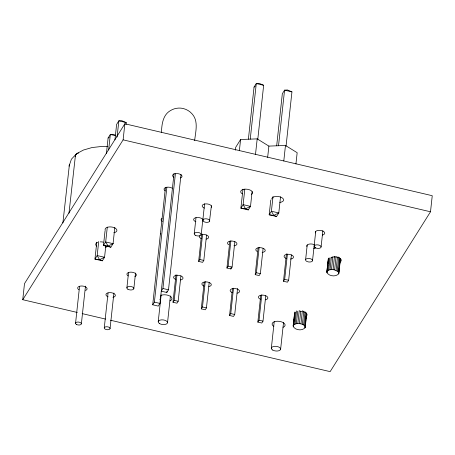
<?xml version="1.0" encoding="UTF-8"?>
<svg xmlns="http://www.w3.org/2000/svg" width="455" height="455" viewBox="0 0 455 455"><rect width="100%" height="100%" fill="white"/><g stroke="black" fill="none" stroke-linecap="round" stroke-linejoin="round"><path stroke-width="0.68" d="M77.322 312.471L22.75 299.703L24.496 283.63L124.863 123.777L432.25 195.701L430.504 211.78L330.137 371.633L110.474 320.235M62.881 222.939L69.382 164.915A5.841 5.051 3.6 0 1 69.695 164.318M68.978 213.23L75.45 155.252L76.975 153.506L83.424 150.042L92.012 147.551L101.584 146.476L107.898 146.675M75.558 323.243L79.574 286.263M81.371 323.812L85.466 286.132M96.784 242.214L94.953 259.105L102.329 260.834L104.559 257.28L105.782 246.018M106.424 153.511L108.102 138.019L110.337 134.47L113.221 134.299L115.786 135.38M98.712 241.474L97.182 255.556L94.953 259.105L99.548 259.668L102.329 260.834M108.654 149.957L110.337 134.47L115.701 135.726M105.065 230.702L103.461 245.49L110.838 247.213L113.067 243.658L114.831 227.472M114.933 139.89L116.616 124.403L118.846 120.848L121.73 120.677L126.223 122.577L125.995 124.687M107.295 227.153L105.691 241.935L103.461 245.49L108.057 246.047L110.838 247.213M117.083 137.04L118.846 120.848L126.223 122.577M22.75 299.703L123.117 139.85L124.863 123.777M104.263 327.862L108.051 292.98M110.053 328.607A2.918 1.467 6.2 0 0 105.947 326.798A2.918 1.467 6.2 0 0 105.475 329.301A2.918 1.467 6.2 0 0 110.053 328.607L113.921 293.026M126.877 287.901L128.56 272.409M133.855 288.487L135.533 273.034M161.48 132.411C161.73 124.624 162.782 115.024 170.306 110.684C173.435 108.677 177.257 107.801 180.959 108.131C185.208 108.563 189.28 110.639 192.078 113.881C198.801 121.138 195.491 131.99 194.66 140.561M174.037 173.474L159.95 303.417L158.266 306.101L152.704 304.799L165.461 187.341M152.704 304.799L154.387 302.114L166.866 187.227M158.221 321.759L161.133 294.954M181.027 174.464L168.498 289.807L166.814 292.485L161.252 291.183L162.93 288.504L175.385 173.861M166.814 292.485L166.968 291.075M167.525 322.663L170.42 295.977M180.919 275.889L178.167 301.273L176.967 303.184L173.002 302.257L175.988 274.757M173.002 302.257L174.202 300.346L176.961 274.962M194.239 233.893L196.003 217.644M201.218 234.484L202.89 219.077M202.833 220.015L204.596 203.766M206.564 235.053L203.806 260.431L202.612 262.342L198.647 261.415L201.554 234.621M198.647 261.415L199.842 259.504L202.6 234.12M209.721 221.136A3.503 1.757 6.2 0 0 205.319 218.798A3.503 1.757 6.2 0 0 203.635 221.517A3.503 1.757 6.2 0 0 209.459 221.557L211.393 205.734M209.198 282.51L206.445 307.893L205.245 309.798L201.281 308.871L204.193 282.077M201.281 308.871L202.481 306.966L205.239 281.582M235.371 150.184L235.679 147.369L240.587 139.503L257.189 138.872L268.877 146.1L285.473 145.469L297.161 152.704L295.938 163.965M239.364 150.77L240.587 139.503M234.843 241.668L232.084 267.051L230.89 268.956L226.926 268.029L229.832 241.235M226.926 268.029L228.12 266.124L230.878 240.74M230.89 268.956L231.038 267.546M242.959 189.183L240.894 208.191L248.271 209.92L250.506 206.365L252.11 191.583M248.39 139.202L254.049 87.104L256.279 83.555L259.185 83.367L263.655 85.278L257.769 139.486M237.555 288.419L234.723 314.507L233.523 316.418L229.559 315.491L232.471 288.697M229.559 315.491L230.759 313.58L233.512 288.197M244.807 189.149L243.124 204.642L240.894 208.191L245.529 208.782L248.271 209.92M250.239 139.167L256.279 83.555L263.655 85.278M255.505 154.359L257.189 138.872M267.654 157.367L268.877 146.1M263.121 248.282L260.362 273.665L259.168 275.576L255.204 274.649L258.11 247.856M255.204 274.649L256.398 272.738L259.157 247.355M270.788 200.007L269.178 214.788L276.56 216.517L278.79 212.963L280.547 196.77M276.674 145.799L282.333 93.702L284.563 90.153L287.475 89.965L291.945 91.876L286.053 146.083M265.754 295.744L263.001 321.128L261.801 323.033L257.837 322.106L260.749 295.312M257.837 322.106L259.037 320.201L261.79 294.817M273.017 196.452L271.407 211.239L269.178 214.788L273.813 215.38L276.56 216.517M278.523 145.765L284.563 90.153L291.945 91.876M283.795 160.956L285.473 145.469M271.334 348.229L274.228 321.577M291.399 254.902L288.641 280.286L287.446 282.191L283.482 281.264L286.468 253.765M283.482 281.264L284.676 279.359L287.435 253.975M280.638 349.133L283.522 322.572M306.664 314.024L305.231 327.242C303.087 331.342 294.601 330.393 293.162 326.07L294.601 312.795M293.162 326.07L294.857 312.028M293.316 326.872L293.697 323.38M293.924 321.287L294.152 319.188M294.379 317.095L294.607 314.997M293.412 325.302L294.066 324.625L295.426 312.107M294.066 324.625L295.062 324.091L296.501 310.879M295.062 324.091L296.341 323.733L297.701 311.209M296.341 323.733L297.82 323.568L299.253 310.355M305.612 259.68L305.874 259.259A3.503 1.757 6.2 0 1 311.698 259.299A3.503 1.757 6.2 0 1 310.014 262.017A3.503 1.757 6.2 0 1 305.612 259.68L307.21 244.978M297.82 323.568L299.384 323.619L300.749 311.095M305.231 327.242C305.021 325.166 302.666 324.358 300.943 323.869L302.376 310.657M302.376 324.318L303.815 311.101M303.599 324.921L305.032 311.703M304.52 325.643L305.953 312.426M305.072 326.434L306.511 313.216M304.975 328.004L305.351 324.529M305.504 323.135L305.805 320.354M305.959 318.966L306.26 316.185M306.408 314.792L306.562 313.398M312.505 260.8L315.713 231.629M321.099 246.917L322.862 230.668M340.488 258.605L338.89 273.273C336.751 277.379 328.265 276.43 326.821 272.101L328.26 258.889M326.821 272.101L328.51 258.121M326.98 272.909L327.355 269.428M327.583 267.347L327.81 265.259M328.038 263.172L328.26 261.085M327.077 271.334L327.725 270.662L329.084 258.144M327.725 270.662L328.726 270.128L330.085 257.604M328.726 270.128L330.006 269.764L331.365 257.246M330.006 269.764L331.479 269.605L332.844 257.029M331.479 269.605L333.049 269.65L334.488 256.381M338.89 273.273L338.179 271.675L334.601 269.906L336.046 256.631M336.04 270.35L337.485 257.075M337.257 270.952L338.776 256.984M338.179 271.675L339.697 257.706M338.736 272.471L340.255 258.497M338.639 274.041L339.925 262.165M340.078 260.766L340.306 258.673M75.138 156.486L75.45 155.252A5.841 4.431 53.7 0 1 76.491 153.83M69.041 166.194L71.395 159.204L76.076 154.234M69.166 165.546L69.382 164.915M108.102 138.019L109.24 137.194M254.049 87.104L255.192 86.274M333.049 269.65L334.601 269.906M299.384 323.619L300.943 323.869M123.117 139.85L430.504 211.78M199.842 259.504L203.806 260.431M228.12 266.124L232.084 267.051M256.398 272.738L260.362 273.665M284.676 279.359L288.641 280.286M162.93 288.504L168.498 289.807M174.202 300.346L178.167 301.273M202.481 306.966L206.445 307.893M230.759 313.58L234.723 314.507M259.037 320.201L263.001 321.128M154.387 302.114L159.95 303.417M82.156 313.603L105.64 319.103M105.247 230.133A5.932 2.975 6.2 0 1 109.16 226.931A5.932 2.975 6.2 0 1 116.434 229.183A5.932 2.975 6.2 0 1 113.796 232.778M302.973 311.578A5.841 2.929 6.2 0 1 305.942 316.407M299.964 311.288A5.841 2.929 6.2 0 1 301.79 311.368M331.502 257.337A5.841 2.929 6.2 0 1 339.726 258.139A5.841 2.929 6.2 0 1 339.464 262.273M128.179 275.912A4.743 2.377 6.2 0 1 128.39 272.556A4.743 2.377 6.2 0 1 135.067 273.205A4.743 2.377 6.2 0 1 134.856 276.56M195.877 221.744A4.743 2.377 6.2 0 1 194.154 218.497A4.743 2.377 6.2 0 1 200.12 217.837A4.743 2.377 6.2 0 1 202.885 220.971M315.696 247.799A4.743 2.377 6.2 0 1 313.711 248.669M306.88 246.553A4.743 2.377 6.2 0 1 308.985 244.153A4.743 2.377 6.2 0 1 314.479 244.779M162.372 221.46A4.743 2.377 6.2 0 1 162.037 218.36M204.426 208.128A4.743 2.377 6.2 0 1 202.697 204.881A4.743 2.377 6.2 0 1 208.669 204.227A4.743 2.377 6.2 0 1 211.433 207.355M315.429 232.943A4.743 2.377 6.2 0 1 318.551 230.378A4.743 2.377 6.2 0 1 324.37 232.181A4.743 2.377 6.2 0 1 322.254 235.053M286.303 258.514A4.743 2.377 6.2 0 1 285.416 254.743A4.743 2.377 6.2 0 1 292.747 255.704A4.743 2.377 6.2 0 1 290.449 259.06M260.658 299.356A4.743 2.377 6.2 0 1 259.629 295.648A4.743 2.377 6.2 0 1 266.863 296.353A4.743 2.377 6.2 0 1 265.379 299.817M232.38 292.741A4.743 2.377 6.2 0 1 231.35 289.033A4.743 2.377 6.2 0 1 238.585 289.733A4.743 2.377 6.2 0 1 237.1 293.196M204.102 286.121A4.743 2.377 6.2 0 1 203.072 282.418A4.743 2.377 6.2 0 1 210.307 283.118A4.743 2.377 6.2 0 1 208.822 286.582M242.293 193.864A5.932 2.975 6.2 0 1 242.316 189.758A5.932 2.975 6.2 0 1 250.415 190.19A5.932 2.975 6.2 0 1 251.325 194.342M271.806 199.136A5.932 2.975 6.2 0 1 276.776 196.418A5.932 2.975 6.2 0 1 283.419 199.142A5.932 2.975 6.2 0 1 279.779 202.412M175.823 279.506A4.743 2.377 6.2 0 1 174.794 275.798A4.743 2.377 6.2 0 1 182.028 276.504A4.743 2.377 6.2 0 1 180.544 279.962M107.255 246.218A5.932 2.975 6.2 0 1 105.645 247.401M96.659 246.132A5.932 2.975 6.2 0 1 97.558 242.384M100.254 241.872A5.932 2.975 6.2 0 1 103.308 242.168M257.069 251.427A4.743 2.377 6.2 0 1 257.763 247.907A4.743 2.377 6.2 0 1 264.679 249.283A4.743 2.377 6.2 0 1 262.171 252.44M228.791 244.807A4.743 2.377 6.2 0 1 229.485 241.286A4.743 2.377 6.2 0 1 236.401 242.663A4.743 2.377 6.2 0 1 233.893 245.825M273.864 326.434A6.529 3.276 6.2 0 1 274.155 321.804A6.529 3.276 6.2 0 1 283.346 322.697A6.529 3.276 6.2 0 1 283.055 327.327M200.723 234.831A4.743 2.377 6.2 0 1 207.793 235.753A4.743 2.377 6.2 0 1 206.189 239.125M201.468 238.665A4.743 2.377 6.2 0 1 199.438 235.781M108.171 296.859A4.743 2.377 6.2 0 1 107.141 293.151A4.743 2.377 6.2 0 1 114.376 293.856A4.743 2.377 6.2 0 1 112.891 297.314M78.943 289.767A4.743 2.377 6.2 0 1 79.153 286.405A4.743 2.377 6.2 0 1 85.824 287.054A4.743 2.377 6.2 0 1 85.614 290.415M173.873 177.308A4.743 2.377 6.2 0 1 174.089 173.952A4.743 2.377 6.2 0 1 180.76 174.601A4.743 2.377 6.2 0 1 180.55 177.956M165.324 190.924A4.743 2.377 6.2 0 1 165.54 187.562A4.743 2.377 6.2 0 1 172.212 188.211M161.042 295.34A6.529 3.276 6.2 0 1 170.233 296.233A6.529 3.276 6.2 0 1 169.942 300.857M160.751 299.964A6.529 3.276 6.2 0 1 159.762 299.185M160.569 234.041A3.503 1.757 6.2 0 1 160.831 233.62M76.975 153.506A5.841 4.431 53.7 0 1 78.692 153.051M250.506 206.365L245.529 208.782L243.124 204.642L250.506 206.365M278.79 212.963L273.813 215.38L271.407 211.239L278.79 212.963M113.067 243.658L108.057 246.047L105.691 241.935L113.067 243.658M104.559 257.28L99.548 259.668L97.182 255.556L104.559 257.28M315.127 247.668A3.503 1.757 6.2 0 0 320.974 247.366A3.503 1.757 6.2 0 0 316.726 244.847A3.503 1.757 6.2 0 0 315.127 247.668M195.246 235.229A3.503 1.757 6.2 0 0 201.093 234.928A3.503 1.757 6.2 0 0 196.844 232.408A3.503 1.757 6.2 0 0 195.246 235.229M127.883 289.238A3.503 1.757 6.2 0 0 133.73 288.936A3.503 1.757 6.2 0 0 129.482 286.417A3.503 1.757 6.2 0 0 127.883 289.238M159.483 323.545A4.675 2.343 6.2 0 0 167.326 323.255A4.675 2.343 6.2 0 0 161.815 319.837A4.675 2.343 6.2 0 0 159.483 323.545M272.596 350.014A4.675 2.343 6.2 0 0 280.439 349.724A4.675 2.343 6.2 0 0 274.922 346.3A4.675 2.343 6.2 0 0 272.596 350.014M76.343 324.364A2.918 1.467 6.2 0 0 81.246 324.182A2.918 1.467 6.2 0 0 77.805 322.043A2.918 1.467 6.2 0 0 76.343 324.364"/></g></svg>
